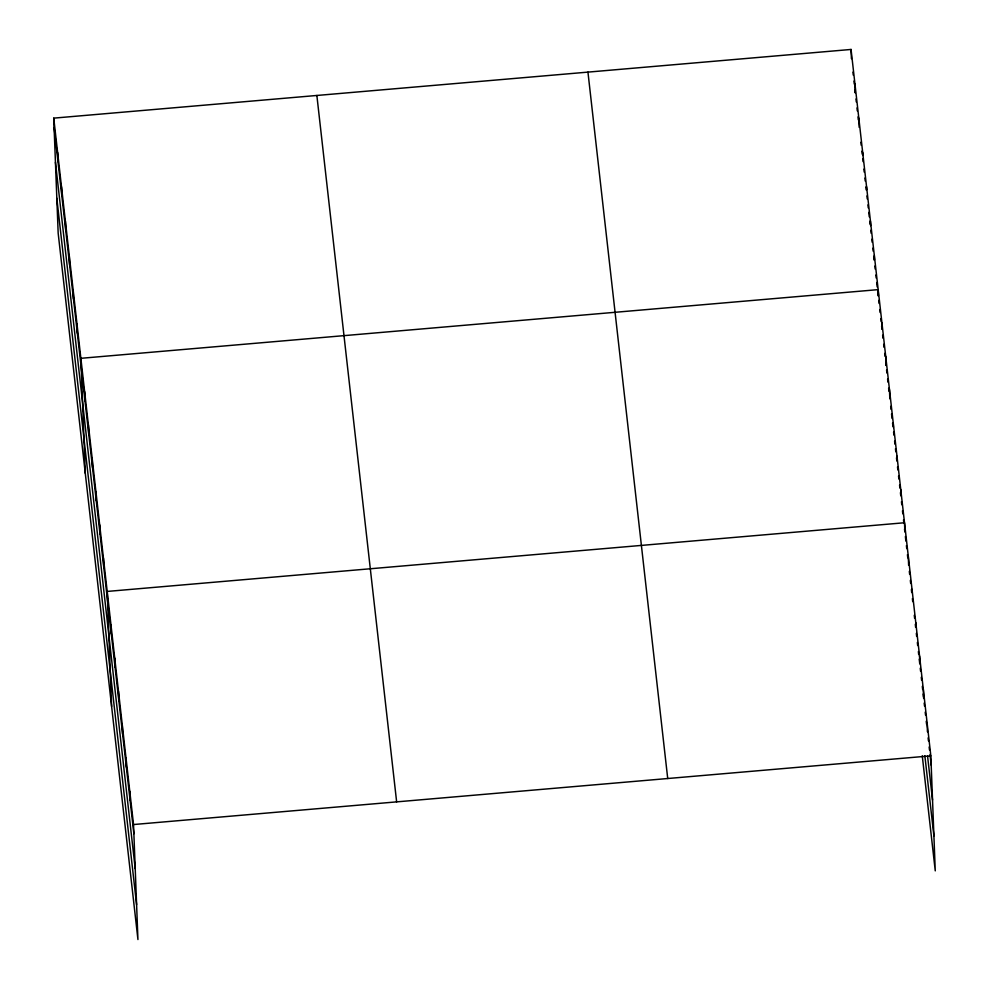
<?xml version="1.0" encoding="UTF-8"?>
<svg xmlns="http://www.w3.org/2000/svg" width="989" height="989" viewBox="0 0 989 989"><rect width="100%" height="100%" fill="white"/><g stroke="black" fill="none" stroke-linecap="round" stroke-linejoin="round"><path stroke-width="1.48" d="M53.74 118.136L133.527 824.542L137.941 939.55L58.166 233.144L53.74 118.136L851.059 49.45L930.834 755.856L935.26 870.864L922.267 755.819M133.527 824.542L930.834 755.856M852.926 72.123L853.272 75.115M853.94 81.073L854.273 84.065M854.953 90.024L855.287 93.015L854.929 83.756M855.967 98.974L856.301 101.966M856.969 107.937L857.315 110.916M857.982 116.887L858.316 119.867M860.85 142.243L861.184 145.222M861.864 151.193L862.198 154.173M863.879 169.094L864.213 172.074M864.893 178.045L865.227 181.024M865.907 186.995L866.24 189.975M866.908 195.946L867.254 198.925M867.922 204.896L868.268 207.888M868.762 212.363L869.269 216.838M869.776 221.313L870.11 224.293M870.79 230.264L871.124 233.243M871.804 239.214L872.137 242.194M872.805 248.165L873.151 251.144M873.819 257.115L874.152 260.095M874.832 266.066L875.166 269.045M875.846 275.016L876.18 277.996M876.687 282.471L877.194 286.946M877.7 291.421L878.207 295.896M878.714 300.396L879.048 303.425M879.74 309.483L880.074 312.499M880.766 318.557L881.1 321.586M881.619 326.123L881.953 329.152M882.645 335.209L882.979 338.238M883.672 344.296L884.005 347.324M884.698 353.382L885.031 356.399M885.724 362.456L886.057 365.485L885.711 356.238M886.577 370.022L886.91 373.051M887.603 379.108L887.937 382.137M888.629 388.195L888.963 391.224M890.681 406.355L891.015 409.384M891.534 413.921L892.041 418.471M892.56 423.008L892.894 426.036M893.586 432.094L893.92 435.123M894.612 441.168L894.946 444.197M895.465 448.746L895.799 451.775M896.491 457.82L896.825 460.849M897.518 466.907L897.851 469.936M898.544 475.993L898.877 479.022M899.57 485.067L899.903 488.096M900.423 492.646L900.756 495.662M901.449 501.72L901.783 504.749M902.475 510.806L902.809 513.835M903.501 519.893L903.835 522.909M904.527 528.967L904.861 531.995L904.515 522.748L107.195 591.434L111.609 706.43M905.38 536.533L905.887 541.082M906.406 545.619L906.74 548.648M907.432 554.705L907.766 557.734M909.311 571.358L909.657 574.386M910.337 580.432L910.684 583.461M911.364 589.518L911.697 592.547M912.39 598.605L912.723 601.633M914.269 615.257L914.615 618.286M915.295 624.331L915.641 627.36M916.321 633.417L916.667 636.446M917.347 642.504L917.681 645.533M918.373 651.578L918.707 654.607M919.226 659.156L919.733 663.693M920.252 668.23L920.598 671.259M921.278 677.317L921.624 680.345M922.304 686.403L922.65 689.432M923.157 693.969L923.503 696.998M924.183 703.055L924.53 706.072M925.21 712.129L925.556 715.158M926.236 721.216L926.582 724.245M928.115 737.868L928.461 740.897M929.141 746.942L929.487 749.971M929.994 754.52L931.193 765.115M927.571 756.115L932.528 800.014M924.851 755.744L933.913 835.965M587.948 72.11L667.723 778.528M316.863 95.463L396.638 801.881M54.098 127.383L133.874 833.801M55.446 162.283L135.221 868.701M56.818 198.245L136.606 904.651M927.076 722.563L927.435 731.811M923.318 689.259L923.664 698.506M919.56 655.954L919.844 663.668M915.789 622.65L915.975 627.273M912.031 589.345L912.155 592.436M908.273 556.053L908.631 565.3M900.744 489.444L900.991 495.613M896.986 456.139L897.171 460.763M893.228 422.835L893.401 427.471M889.47 389.542L889.816 398.79M881.941 322.933L882.176 329.102M878.417 295.798L878.183 289.629L80.875 358.315L85.289 473.323M874.313 255.323L874.486 259.946M870.431 221.004L870.617 225.628M866.562 186.698L866.673 189.777M862.68 152.38L862.804 155.471M862.915 158.549L863.038 161.64M858.811 118.074L859.169 127.321M851.059 49.45L851.418 58.697M129.757 791.249L130.115 800.497M125.999 757.945L126.357 767.192M122.24 724.64L122.599 733.887M118.482 691.336L118.841 700.595M114.724 658.031L115.07 667.291M110.953 624.739L111.312 633.986M103.437 558.13L103.796 567.377M99.679 524.825L100.025 534.072M95.908 491.521L96.267 500.78M92.15 458.216L92.509 467.476M88.392 424.924L88.75 434.171M84.634 391.619L84.992 400.866M76.994 324.009L77.352 333.256M73.124 289.69L73.47 298.95M69.242 255.385L69.601 264.632M65.373 221.066L65.731 230.326M61.491 186.76L61.85 196.007M57.622 152.442L57.98 161.702"/></g></svg>
